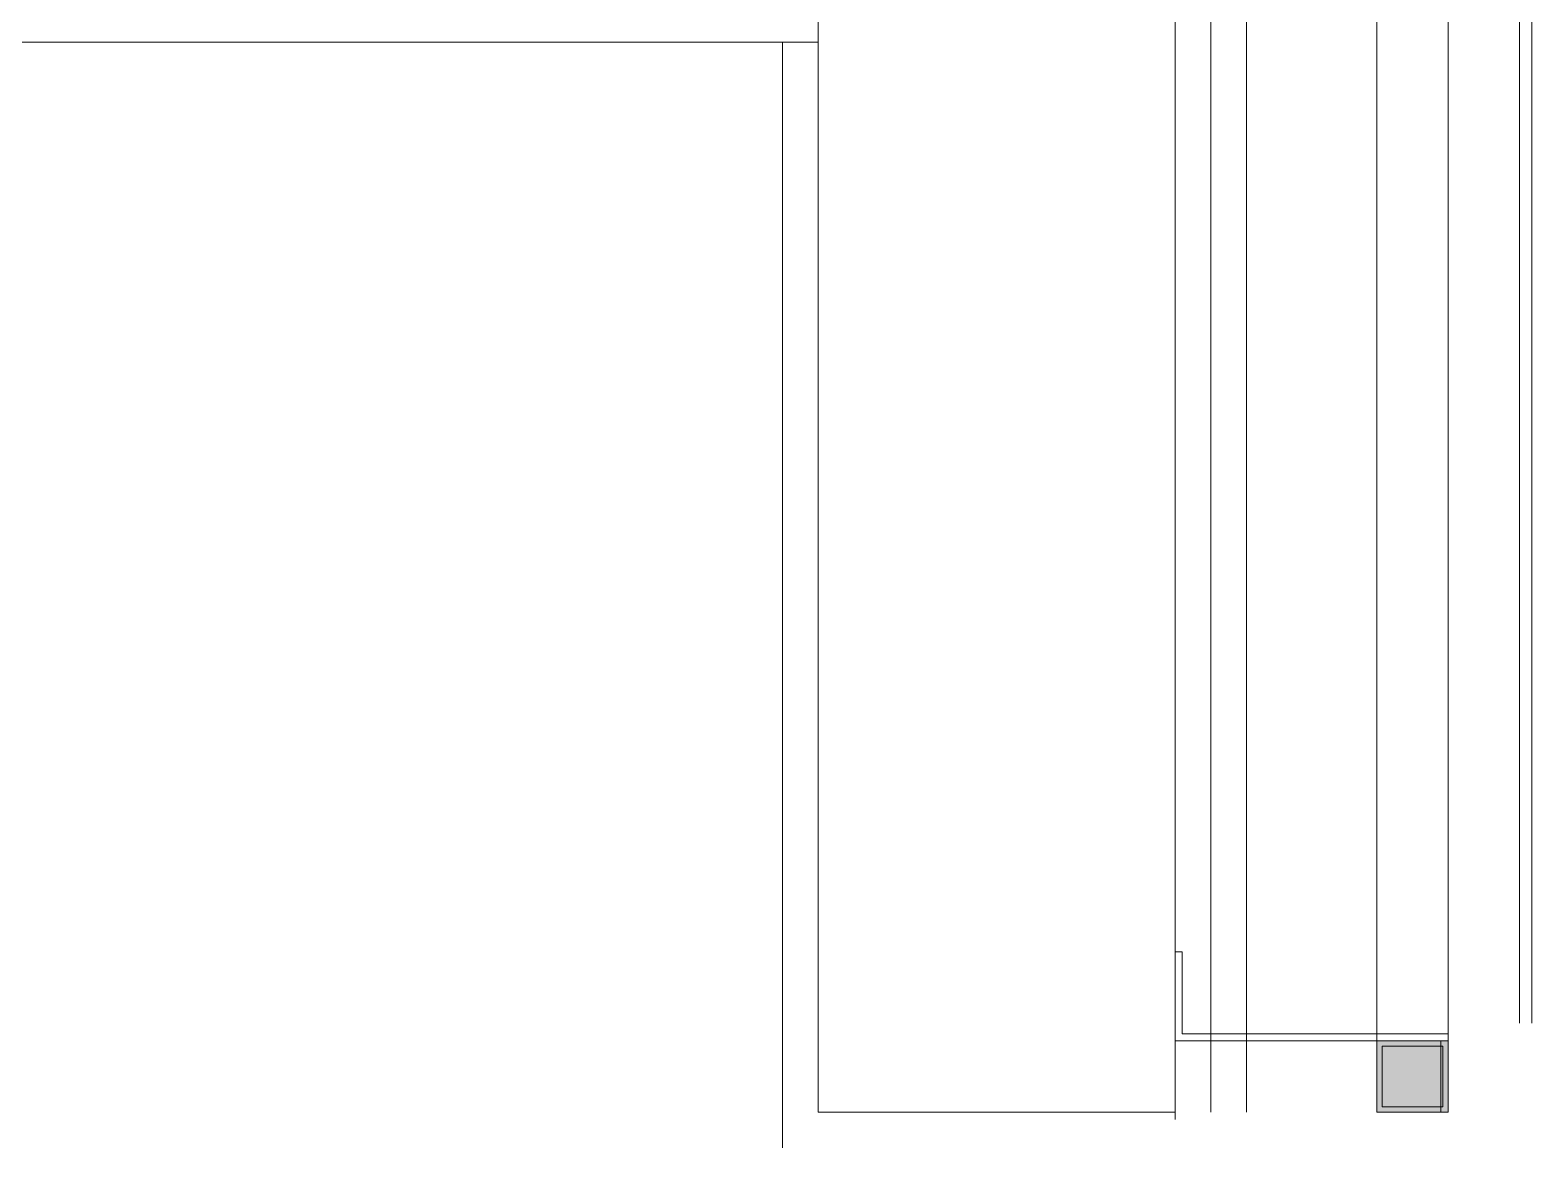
# Model space of a CAD drawing. Extents: x -2749 to 11890, y 0 to 8245.
# Drawn here: x 3860.9 to 3945.1, y 3297.9 to 3360.6 of the extents above; entities that cross this region are included whole.
import ezdxf

# ---------------------------------------------------------------- set-up
doc = ezdxf.new("R2010")
doc.units = 0
doc.header["$MEASUREMENT"] = 0
doc.layers.get('0').update_dxf_attribs({"color": 9, "lineweight": 9})
for name, color, linetype, lineweight in [('00', 9, 'Continuous', 9), ('06D', 9, 'Continuous', 9), ('10', 9, 'Continuous', 9), ('11', 9, 'Continuous', 9), ('14', 9, 'Continuous', 9), ('33', 9, 'BATTING', 9)]:
    doc.layers.add(name, color=color, linetype=linetype, lineweight=lineweight)
doc.linetypes.add('BATTING', pattern='A,0.0001,-0.1,[134,ltypeshp.shx,S=0.1,R=0,X=-0.1,Y=0],-0.2,[134,ltypeshp.shx,S=0.1,R=180,X=0.1,Y=0],-0.1', length=0.4001)

# ---------------------------------------------------------------- blocks, each defined once
blk = doc.blocks.new('p-s-profil')
at = {"layer": '10'}
blk.add_lwpolyline([(9, 15.3), (4.6, 15.3), (4.6, 0.4), (0, 0.4), (0, 0), (5, 0), (5, 14.9), (9, 14.9), (9, 15.3)], dxfattribs=at)
blk.add_lwpolyline([(9, 15.3), (4.6, 15.3), (4.6, 0.4), (0, 0.4), (0, 0), (5, 0), (5, 14.9), (9, 14.9), (9, 15.3)], dxfattribs=at)
blk = doc.blocks.new('p-kutu_profil_40x40')
h = blk.add_hatch(color=256)
h.dxf.hatch_style = 1
h.paths.add_polyline_path([(0, 0), (4, 0), (4, 4), (0, 4)])
h = blk.add_hatch(color=255)
h.dxf.hatch_style = 1
h.paths.add_polyline_path([(0, 0), (4, 0), (4, 4), (0, 4)])
blk.add_lwpolyline([(0, 0), (4, 0), (4, 4), (0, 4)], close=True)
at = {"layer": '10'}
for points in [[(0, 4), (4, 4), (4, 0), (0, 0)], [(0, 4), (4, 4), (4, 0), (0, 0)], [(0, 0), (4, 0), (4, 4), (0, 4)], [(0.3, 3.7), (3.7, 3.7), (3.7, 0.3), (0.3, 0.3)], [(0.3, 3.7), (3.7, 3.7), (3.7, 0.3), (0.3, 0.3)]]:
    blk.add_lwpolyline(points, close=True, dxfattribs=at)

msp = doc.modelspace()

# ---------------------------------------------------------------- linework, layer by layer
at = {"layer": '00'}
msp.add_lwpolyline([(3905.058, 3725.873), (3905.058, 3725.873), (3905.058, 3299.873), (3925.058, 3299.873), (3925.058, 3725.873)], dxfattribs=at)
at = {"layer": '06D'}
for points in [[(3936.358, 3786.223), (3936.358, 3299.873)], [(3940.358, 3786.223), (3940.358, 3299.873)], [(3925.058, 3782.223), (3925.058, 3299.473)], [(3929.058, 3781.823), (3929.058, 3299.873)]]:
    msp.add_lwpolyline(points, dxfattribs=at)
at = {"layer": '10'}
for points in [[(3944.358, 3781.223), (3944.358, 3304.873)], [(3945.058, 3781.223), (3945.058, 3304.873)]]:
    msp.add_lwpolyline(points, dxfattribs=at)
at = {"layer": '11'}
msp.add_lwpolyline([(3905.058, 3359.873), (3719.058, 3359.873)], dxfattribs=at)
at = {"layer": '14'}
msp.add_lwpolyline([(3903.058, 3297.873), (3903.058, 3359.873)], dxfattribs=at)
at = {"layer": '33', "ltscale": 0.2, "flags": 128}
msp.add_lwpolyline([(3927.058, 3299.873), (3927.058, 3787.873), (3865.058, 3787.873)], dxfattribs=at)

# ---------------------------------------------------------------- block references
at = {"rotation": 270}
msp.add_blockref('p-s-profil', (3925.058, 3308.873), dxfattribs=at)
at = {"extrusion": (0, 0, -1), "zscale": -1, "rotation": 90}
msp.add_blockref('p-kutu_profil_40x40', (-3936.358, 3299.873), dxfattribs=at)

doc.saveas('drawing.dxf')
